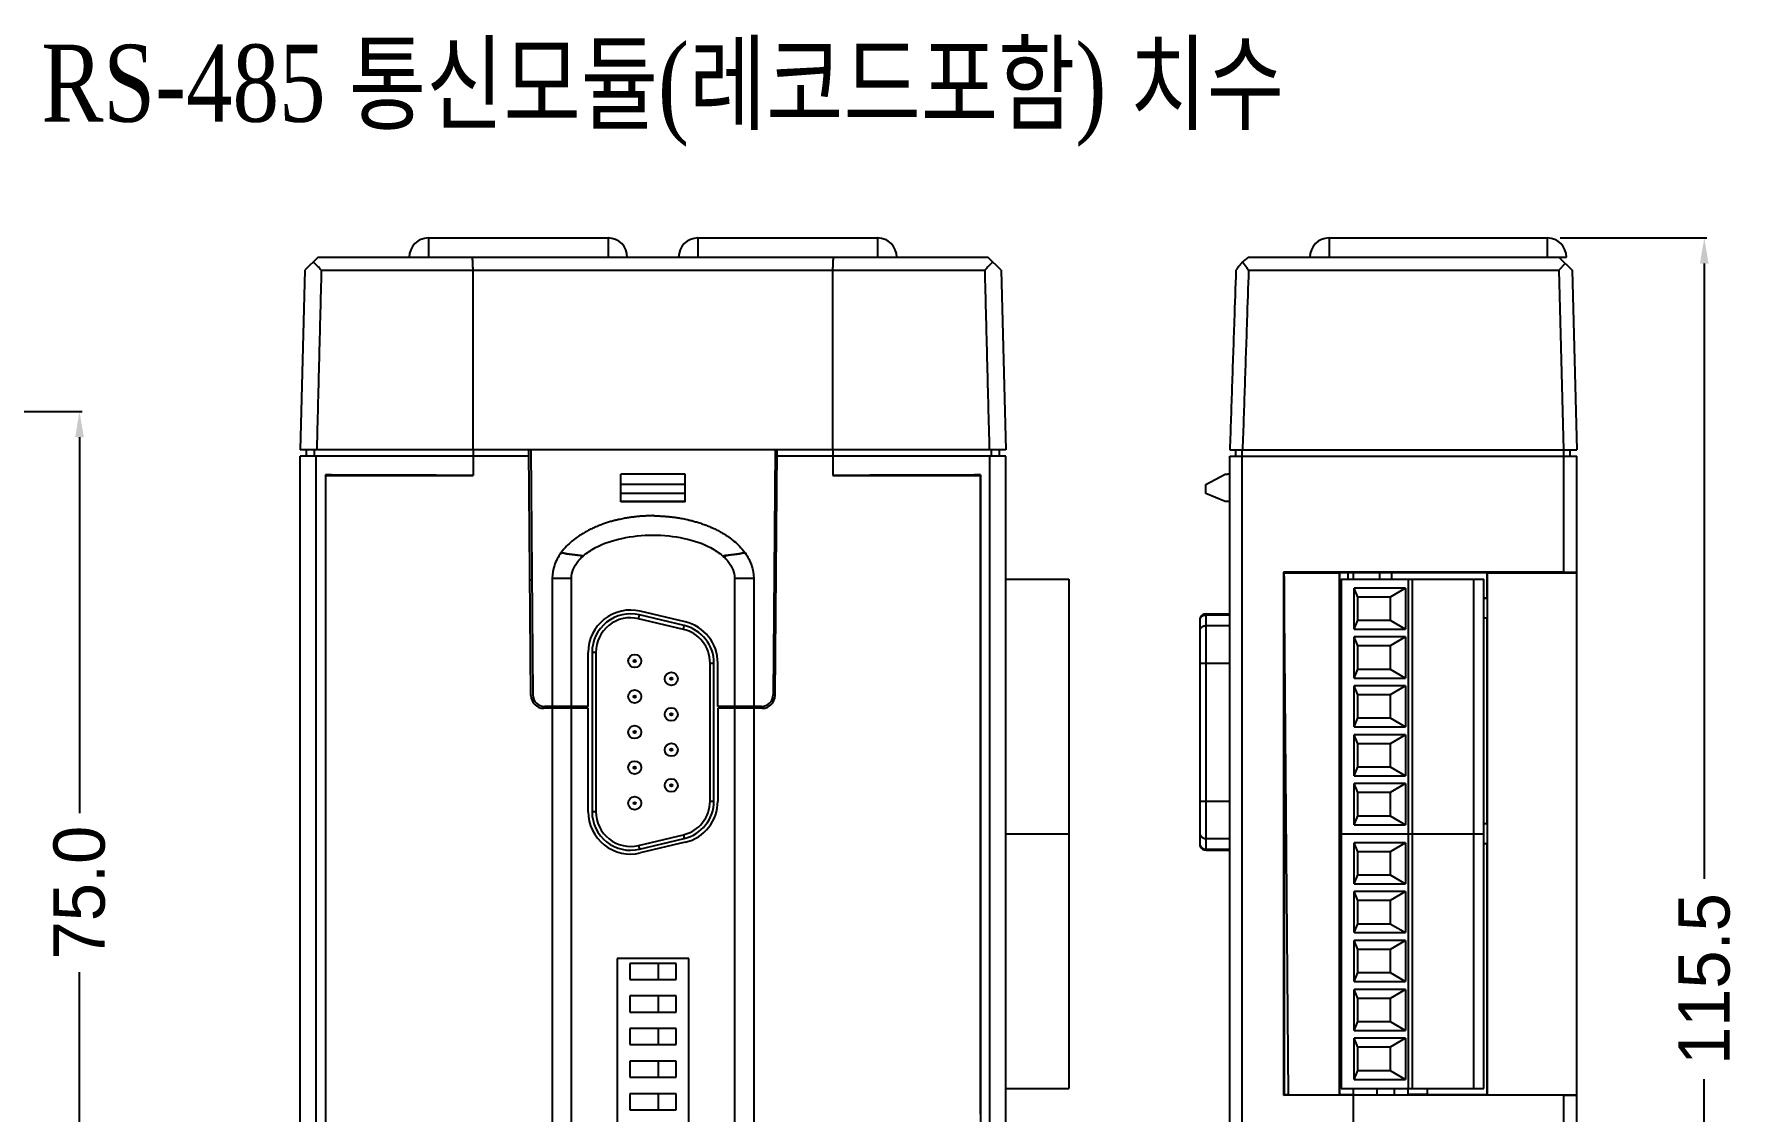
# Model space of a CAD drawing. Header units: millimetres. Extents: x 54 to 1685, y 68 to 1015.
# Drawn here: x 1331 to 1463.7, y 683.2 to 767.2 of the extents above; entities that cross this region are included whole.
import ezdxf

# ---------------------------------------------------------------- set-up
doc = ezdxf.new("R2010")
doc.units = ezdxf.units.MM
doc.linetypes.add('DASHED2', pattern=[9.525, 6.35, -3.175])
doc.styles.add('SS', font='batang.ttc', dxfattribs={"width": 0.8})
doc.styles.get("Standard").update_dxf_attribs({"font": 'BareunDotumPro1.ttf'})
doc.dimstyles.get("Standard").update_dxf_attribs({"dimtxt": 4, "dimasz": 2, "dimexe": 0.2, "dimexo": 1, "dimgap": 0.09, "dimtad": 0, "dimtoh": 1, "dimdec": 1, "dimzin": 0, "dimdsep": 46, "dimtxsty": 'Standard', "dimcen": -3, "dimadec": 0, "dimazin": 0, "dimtfac": 1, "dimtdec": 1, "dimtofl": 0, "dimtmove": 0, "dimatfit": 3, "dimfxl": 0, "dimtolj": 1, "dimtzin": 0, "dimarcsym": 0})

# ---------------------------------------------------------------- blocks, each defined once
blk = doc.blocks.new('*D18')
at = {"color": 0, "lineweight": -2}
for p, q in [((1449.88, 751.27), (1461.32, 751.27)), ((1461.12, 749.27), (1461.12, 701.32)), ((1461.12, 637.77), (1461.12, 685.71)), ((1457.18, 635.77), (1461.32, 635.77))]:
    blk.add_line(p, q, dxfattribs=at)
at = {"color": 0}
for points in [[(1461.45, 749.27), (1460.78, 749.27), (1461.12, 751.27)], [(1460.78, 637.77), (1461.45, 637.77), (1461.12, 635.77)]]:
    blk.add_solid(points, dxfattribs=at)
at = {"layer": 'Defpoints', "color": 0}
for p in [(1448.88, 751.27), (1456.18, 635.77), (1461.12, 635.77)]:
    blk.add_point(p, dxfattribs=at)
at = {"color": 0, "linetype": 'DASHED2', "insert": (1461.12, 693.52), "char_height": 4, "attachment_point": 5, "rotation": 90}
blk.add_mtext('\\A1;115.5', dxfattribs=at)
blk = doc.blocks.new('*D25')
at = {"color": 0, "lineweight": -2}
for p, q in [((1268.16, 737.74), (1334.69, 737.74)), ((1334.49, 735.74), (1334.49, 706.44)), ((1334.49, 664.77), (1334.49, 694.07)), ((1268.05, 662.77), (1334.69, 662.77))]:
    blk.add_line(p, q, dxfattribs=at)
at = {"color": 0}
for points in [[(1334.83, 735.74), (1334.16, 735.74), (1334.49, 737.74)], [(1334.16, 664.77), (1334.83, 664.77), (1334.49, 662.77)]]:
    blk.add_solid(points, dxfattribs=at)
at = {"layer": 'Defpoints', "color": 0}
for p in [(1267.16, 737.74), (1267.05, 662.77), (1334.49, 662.77)]:
    blk.add_point(p, dxfattribs=at)
at = {"color": 0, "linetype": 'DASHED2', "insert": (1334.49, 700.26), "char_height": 4, "attachment_point": 5, "rotation": 90}
blk.add_mtext('\\A1;75.0', dxfattribs=at)

msp = doc.modelspace()

# ---------------------------------------------------------------- linework, layer by layer
at = {"color": 7, "linetype": 'Continuous'}
for p, q in [((1361.688, 751.266), (1375.688, 751.266)), ((1361.688, 751.266), (1361.688, 749.766)), ((1375.688, 751.266), (1375.688, 749.766)), ((1382.688, 751.266), (1396.688, 751.266)), ((1382.688, 751.266), (1382.688, 749.766)), ((1396.688, 751.266), (1396.688, 749.766)), ((1431.877, 751.266), (1448.877, 751.266)), ((1431.877, 751.266), (1431.877, 749.766)), ((1448.877, 751.266), (1448.877, 749.766)), ((1353.081, 749.766), (1352.055, 748.767)), ((1353.081, 749.766), (1405.296, 749.766)), ((1406.322, 748.767), (1405.296, 749.766)), ((1425.608, 749.766), (1450.377, 749.766)), ((1449.785, 749.766), (1450.811, 748.767)), ((1450.284, 749.279), (1449.785, 748.767)), ((1352.055, 748.767), (1351.688, 734.766)), ((1353.34, 748.766), (1405.037, 748.766)), ((1365.184, 734.766), (1365.169, 748.767)), ((1393.193, 734.766), (1393.208, 748.767)), ((1406.322, 748.767), (1406.688, 734.766)), ((1425.608, 748.767), (1449.785, 748.767)), ((1449.785, 748.767), (1450.151, 734.766)), ((1450.811, 748.767), (1451.177, 734.766)), ((1406.688, 734.766), (1351.688, 734.766)), ((1352.188, 734.266), (1352.188, 734.766)), ((1352.818, 734.266), (1352.818, 734.766)), ((1365.163, 734.766), (1365.163, 734.266)), ((1369.68, 715.607), (1369.513, 734.766)), ((1369.664, 734.766), (1369.831, 715.658)), ((1388.713, 734.766), (1388.546, 715.658)), ((1388.697, 715.607), (1388.864, 734.766)), ((1393.214, 734.766), (1393.214, 734.266)), ((1405.559, 734.266), (1405.559, 734.766)), ((1406.188, 734.266), (1406.188, 734.766)), ((1424.141, 734.766), (1451.177, 734.766)), ((1424.615, 734.266), (1424.615, 734.766)), ((1425.098, 671.466), (1425.098, 734.766)), ((1450.177, 725.218), (1450.177, 734.766)), ((1450.677, 734.266), (1450.677, 734.766)), ((1351.688, 671.466), (1351.688, 734.266)), ((1369.517, 734.266), (1351.688, 734.266)), ((1352.948, 672.015), (1352.948, 734.266)), ((1365.184, 734.266), (1365.184, 732.766)), ((1406.688, 734.266), (1388.86, 734.266)), ((1393.193, 734.266), (1393.193, 732.766)), ((1405.429, 672.015), (1405.429, 734.266)), ((1406.688, 671.466), (1406.688, 734.266)), ((1424.132, 672.015), (1424.132, 734.266)), ((1424.132, 734.266), (1451.177, 734.266)), ((1451.177, 635.766), (1451.177, 734.266)), ((1353.654, 732.8), (1353.654, 672.159)), ((1353.688, 732.766), (1353.654, 732.8)), ((1353.688, 672.177), (1353.688, 732.766)), ((1353.688, 732.766), (1365.184, 732.766)), ((1381.688, 732.866), (1376.688, 732.866)), ((1376.688, 730.696), (1376.688, 732.866)), ((1381.688, 732.066), (1376.688, 732.066)), ((1381.688, 730.696), (1381.688, 732.866)), ((1393.193, 732.766), (1404.688, 732.766)), ((1404.688, 732.766), (1404.723, 732.8)), ((1404.688, 732.766), (1404.688, 683.006)), ((1404.723, 732.8), (1404.723, 672.159)), ((1422.277, 732.066), (1423.777, 732.866)), ((1422.277, 731.366), (1422.277, 732.066)), ((1423.777, 732.866), (1423.984, 732.866)), ((1381.688, 731.366), (1376.688, 731.366)), ((1381.688, 730.74), (1376.688, 730.74)), ((1381.688, 730.696), (1376.688, 730.696)), ((1423.777, 730.74), (1422.277, 731.366)), ((1424.132, 730.734), (1423.777, 730.74)), ((1428.337, 725.218), (1428.337, 684.474)), ((1450.177, 725.218), (1428.337, 725.218)), ((1428.337, 725.218), (1428.369, 725.186)), ((1428.724, 684.506), (1428.369, 725.186)), ((1428.369, 725.186), (1432.677, 725.186)), ((1432.677, 684.506), (1432.677, 725.186)), ((1432.695, 725.169), (1432.677, 725.186)), ((1433.291, 725.169), (1432.695, 725.169)), ((1432.695, 725.169), (1432.695, 723.204)), ((1433.29, 725.192), (1442.864, 725.192)), ((1433.291, 725.169), (1433.29, 725.192)), ((1433.342, 725.192), (1433.345, 724.686)), ((1433.777, 724.686), (1433.777, 725.192)), ((1435.813, 725.192), (1435.81, 724.686)), ((1436.742, 725.192), (1436.745, 724.686)), ((1442.864, 725.192), (1442.864, 725.169)), ((1444.21, 725.169), (1442.864, 725.169)), ((1444.227, 725.186), (1444.21, 725.169)), ((1444.21, 723.204), (1444.21, 725.169)), ((1444.227, 684.506), (1444.227, 725.186)), ((1444.227, 725.186), (1451.177, 725.186)), ((1451.177, 725.21), (1450.177, 725.218)), ((1369.601, 724.616), (1369.752, 724.616)), ((1371.338, 724.766), (1371.338, 714.766)), ((1371.338, 724.766), (1372.838, 724.766)), ((1372.838, 714.766), (1372.838, 724.766)), ((1385.538, 724.766), (1385.538, 714.766)), ((1385.538, 724.766), (1387.038, 724.766)), ((1387.038, 724.766), (1387.038, 714.766)), ((1388.624, 724.616), (1388.776, 724.616)), ((1406.688, 724.686), (1411.588, 724.686)), ((1411.588, 724.686), (1411.588, 685.006)), ((1428.372, 724.886), (1428.372, 684.509)), ((1432.827, 724.686), (1432.827, 685.006)), ((1432.827, 724.686), (1443.927, 724.686)), ((1433.827, 720.786), (1433.827, 723.986)), ((1437.827, 723.986), (1433.827, 723.986)), ((1434.127, 723.286), (1433.827, 723.986)), ((1437.827, 723.986), (1436.627, 723.286)), ((1437.827, 723.986), (1437.827, 720.786)), ((1438.077, 685.006), (1438.077, 724.686)), ((1438.377, 685.006), (1438.377, 724.686)), ((1443.127, 724.686), (1443.127, 685.006)), ((1443.927, 685.006), (1443.927, 724.686)), ((1432.686, 723.195), (1432.695, 723.204)), ((1432.686, 721.677), (1432.686, 723.195)), ((1432.827, 723.195), (1432.686, 723.195)), ((1432.695, 723.204), (1432.827, 723.204)), ((1434.127, 721.486), (1434.127, 723.286)), ((1436.627, 723.286), (1434.127, 723.286)), ((1436.627, 723.286), (1436.627, 721.486)), ((1443.927, 723.204), (1444.21, 723.204)), ((1444.219, 723.195), (1443.927, 723.195)), ((1444.219, 723.195), (1444.21, 723.204)), ((1444.219, 721.677), (1444.219, 723.195)), ((1378.061, 721.6), (1378.13, 721.892)), ((1381.561, 720.771), (1378.061, 721.6)), ((1381.63, 721.063), (1378.13, 721.892)), ((1381.699, 721.355), (1378.199, 722.184)), ((1381.561, 720.771), (1381.63, 721.063)), ((1421.829, 703.86), (1421.829, 721.673)), ((1422.287, 703.56), (1422.287, 721.973)), ((1422.287, 721.973), (1424.132, 721.973)), ((1422.287, 721.892), (1424.132, 721.892)), ((1422.287, 721.063), (1424.132, 721.063)), ((1432.686, 721.677), (1432.827, 721.677)), ((1432.695, 721.668), (1432.686, 721.677)), ((1432.695, 721.668), (1432.696, 705.615)), ((1432.695, 721.668), (1432.827, 721.668)), ((1433.827, 720.786), (1434.127, 721.486)), ((1434.127, 721.486), (1436.627, 721.486)), ((1436.627, 721.486), (1437.827, 720.786)), ((1443.927, 721.677), (1444.219, 721.677)), ((1443.927, 721.668), (1444.21, 721.668)), ((1444.208, 705.615), (1444.21, 721.668)), ((1444.219, 721.677), (1444.21, 721.668)), ((1432.695, 720.491), (1432.827, 720.491)), ((1432.695, 720.468), (1432.827, 720.468)), ((1433.827, 720.786), (1437.827, 720.786)), ((1437.827, 720.176), (1433.827, 720.176)), ((1434.127, 719.476), (1433.827, 720.176)), ((1433.827, 716.976), (1433.827, 720.176)), ((1437.827, 720.176), (1436.627, 719.476)), ((1437.827, 720.176), (1437.827, 716.976)), ((1374.138, 714.766), (1374.138, 718.973)), ((1374.438, 718.973), (1374.438, 706.56)), ((1374.738, 718.973), (1374.438, 718.973)), ((1374.738, 718.973), (1374.738, 706.56)), ((1432.695, 719.587), (1432.827, 719.587)), ((1432.827, 718.876), (1432.695, 718.876)), ((1436.627, 719.476), (1434.127, 719.476)), ((1434.127, 717.676), (1434.127, 719.476)), ((1436.627, 719.476), (1436.627, 717.676)), ((1383.638, 707.389), (1383.638, 718.144)), ((1383.638, 718.144), (1383.938, 718.144)), ((1383.938, 707.389), (1383.938, 718.144)), ((1384.238, 714.766), (1384.238, 718.144)), ((1421.829, 718.144), (1424.132, 718.144)), ((1432.827, 718.276), (1432.696, 718.276)), ((1432.696, 718.109), (1432.827, 718.109)), ((1433.827, 716.976), (1434.127, 717.676)), ((1434.127, 717.676), (1436.627, 717.676)), ((1436.627, 717.676), (1437.827, 716.976)), ((1433.827, 716.976), (1437.827, 716.976)), ((1437.827, 716.366), (1433.827, 716.366)), ((1434.127, 715.666), (1433.827, 716.366)), ((1433.827, 713.166), (1433.827, 716.366)), ((1437.827, 716.366), (1436.627, 715.666)), ((1437.827, 716.366), (1437.827, 713.166)), ((1374.138, 714.616), (1370.68, 714.616)), ((1374.138, 714.766), (1370.731, 714.766)), ((1371.188, 714.616), (1371.187, 714.766)), ((1371.338, 714.616), (1371.338, 640.766)), ((1372.838, 642.266), (1372.838, 714.616)), ((1372.913, 714.766), (1372.913, 714.616)), ((1374.138, 706.56), (1374.138, 714.616)), ((1387.646, 714.766), (1384.238, 714.766)), ((1384.238, 714.616), (1384.238, 707.389)), ((1387.697, 714.616), (1384.238, 714.616)), ((1385.463, 714.616), (1385.463, 714.766)), ((1385.538, 714.616), (1385.538, 642.266)), ((1387.038, 714.616), (1387.038, 640.766)), ((1387.188, 714.616), (1387.19, 714.766)), ((1432.827, 715.066), (1432.696, 715.066)), ((1432.827, 714.466), (1432.696, 714.466)), ((1436.627, 715.666), (1434.127, 715.666)), ((1434.127, 713.866), (1434.127, 715.666)), ((1436.627, 715.666), (1436.627, 713.866)), ((1433.827, 713.166), (1434.127, 713.866)), ((1433.827, 713.166), (1437.827, 713.166)), ((1434.127, 713.866), (1436.627, 713.866)), ((1436.627, 713.866), (1437.827, 713.166)), ((1433.827, 709.356), (1433.827, 712.556)), ((1437.827, 712.556), (1433.827, 712.556)), ((1434.127, 711.856), (1433.827, 712.556)), ((1434.127, 710.056), (1434.127, 711.856)), ((1436.627, 711.856), (1434.127, 711.856)), ((1437.827, 712.556), (1436.627, 711.856)), ((1436.627, 711.856), (1436.627, 710.056)), ((1437.827, 712.556), (1437.827, 709.356)), ((1432.827, 711.256), (1432.696, 711.256)), ((1432.827, 710.656), (1432.696, 710.656)), ((1433.827, 709.356), (1434.127, 710.056)), ((1433.827, 709.356), (1437.827, 709.356)), ((1434.127, 710.056), (1436.627, 710.056)), ((1436.627, 710.056), (1437.827, 709.356)), ((1437.827, 708.746), (1433.827, 708.746)), ((1434.127, 708.046), (1433.827, 708.746)), ((1433.827, 705.546), (1433.827, 708.746)), ((1436.627, 708.046), (1434.127, 708.046)), ((1434.127, 706.246), (1434.127, 708.046)), ((1437.827, 708.746), (1436.627, 708.046)), ((1436.627, 708.046), (1436.627, 706.246)), ((1437.827, 708.746), (1437.827, 705.546)), ((1374.738, 706.56), (1374.438, 706.56)), ((1383.638, 707.389), (1383.938, 707.389)), ((1421.829, 707.389), (1424.132, 707.389)), ((1432.827, 707.446), (1432.696, 707.446)), ((1432.827, 706.846), (1432.696, 706.846)), ((1432.686, 705.605), (1432.696, 705.615)), ((1432.686, 705.605), (1432.686, 704.087)), ((1432.827, 705.605), (1432.686, 705.605)), ((1432.696, 705.946), (1432.827, 705.946)), ((1432.827, 705.615), (1432.696, 705.615)), ((1433.827, 705.546), (1434.127, 706.246)), ((1433.827, 705.546), (1437.827, 705.546)), ((1434.127, 706.246), (1436.627, 706.246)), ((1436.627, 706.246), (1437.827, 705.546)), ((1444.208, 705.615), (1443.927, 705.615)), ((1444.219, 705.605), (1443.927, 705.605)), ((1444.208, 705.615), (1444.219, 705.605)), ((1444.219, 704.087), (1444.219, 705.605)), ((1378.061, 703.932), (1381.561, 704.761)), ((1378.061, 703.932), (1378.13, 703.64)), ((1378.13, 703.64), (1381.63, 704.469)), ((1381.699, 704.177), (1378.199, 703.349)), ((1381.561, 704.761), (1381.63, 704.469)), ((1406.688, 704.846), (1411.588, 704.846)), ((1422.287, 704.469), (1424.132, 704.469)), ((1432.686, 704.087), (1432.827, 704.087)), ((1432.686, 704.087), (1432.697, 704.077)), ((1432.697, 704.077), (1432.698, 684.527)), ((1432.697, 704.077), (1432.827, 704.077)), ((1432.827, 704.846), (1443.927, 704.846)), ((1437.827, 704.146), (1433.827, 704.146)), ((1434.127, 703.446), (1433.827, 704.146)), ((1433.827, 700.946), (1433.827, 704.146)), ((1437.827, 704.146), (1436.627, 703.446)), ((1437.827, 704.146), (1437.827, 700.946)), ((1443.927, 704.087), (1444.219, 704.087)), ((1443.927, 704.077), (1444.208, 704.077)), ((1444.207, 684.527), (1444.208, 704.077)), ((1444.219, 704.087), (1444.208, 704.077)), ((1422.287, 703.64), (1424.132, 703.64)), ((1422.287, 703.56), (1424.132, 703.56)), ((1432.827, 702.846), (1432.697, 702.846)), ((1436.627, 703.446), (1434.127, 703.446)), ((1434.127, 701.646), (1434.127, 703.446)), ((1436.627, 703.446), (1436.627, 701.646)), ((1432.827, 702.246), (1432.697, 702.246)), ((1433.827, 700.946), (1434.127, 701.646)), ((1434.127, 701.646), (1436.627, 701.646)), ((1436.627, 701.646), (1437.827, 700.946)), ((1433.827, 700.946), (1437.827, 700.946)), ((1433.827, 697.136), (1433.827, 700.336)), ((1437.827, 700.336), (1433.827, 700.336)), ((1434.127, 699.636), (1433.827, 700.336)), ((1437.827, 700.336), (1436.627, 699.636)), ((1437.827, 700.336), (1437.827, 697.136)), ((1432.827, 699.036), (1432.697, 699.036)), ((1434.127, 697.836), (1434.127, 699.636)), ((1436.627, 699.636), (1434.127, 699.636)), ((1436.627, 699.636), (1436.627, 697.836)), ((1432.827, 698.436), (1432.697, 698.436)), ((1433.827, 697.136), (1434.127, 697.836)), ((1433.827, 697.136), (1437.827, 697.136)), ((1434.127, 697.836), (1436.627, 697.836)), ((1436.627, 697.836), (1437.827, 697.136)), ((1437.827, 696.526), (1433.827, 696.526)), ((1434.127, 695.826), (1433.827, 696.526)), ((1433.827, 693.326), (1433.827, 696.526)), ((1436.627, 695.826), (1434.127, 695.826)), ((1434.127, 694.026), (1434.127, 695.826)), ((1437.827, 696.526), (1436.627, 695.826)), ((1436.627, 695.826), (1436.627, 694.026)), ((1437.827, 696.526), (1437.827, 693.326)), ((1376.388, 695.116), (1376.388, 680.416)), ((1381.988, 695.116), (1376.388, 695.116)), ((1377.388, 694.741), (1377.388, 693.491)), ((1380.988, 694.741), (1377.388, 694.741)), ((1379.588, 694.741), (1379.588, 693.491)), ((1380.988, 693.491), (1380.988, 694.741)), ((1381.988, 680.416), (1381.988, 695.116)), ((1432.697, 695.316), (1432.827, 695.316)), ((1432.827, 695.226), (1432.697, 695.226)), ((1432.827, 694.626), (1432.697, 694.626)), ((1377.388, 693.491), (1380.988, 693.491)), ((1433.827, 693.326), (1434.127, 694.026)), ((1433.827, 693.326), (1437.827, 693.326)), ((1434.127, 694.026), (1436.627, 694.026)), ((1436.627, 694.026), (1437.827, 693.326)), ((1377.388, 692.201), (1377.388, 690.951)), ((1380.988, 692.201), (1377.388, 692.201)), ((1379.588, 692.201), (1379.588, 690.951)), ((1380.988, 690.951), (1380.988, 692.201)), ((1437.827, 692.716), (1433.827, 692.716)), ((1434.127, 692.016), (1433.827, 692.716)), ((1433.827, 689.516), (1433.827, 692.716)), ((1436.627, 692.016), (1434.127, 692.016)), ((1434.127, 690.216), (1434.127, 692.016)), ((1437.827, 692.716), (1436.627, 692.016)), ((1436.627, 692.016), (1436.627, 690.216)), ((1437.827, 692.716), (1437.827, 689.516)), ((1377.388, 690.951), (1380.988, 690.951)), ((1432.827, 691.416), (1432.698, 691.416)), ((1432.827, 690.816), (1432.698, 690.816)), ((1377.388, 689.661), (1377.388, 688.411)), ((1380.988, 689.661), (1377.388, 689.661)), ((1379.588, 689.661), (1379.588, 688.411)), ((1380.988, 688.411), (1380.988, 689.661)), ((1433.827, 689.516), (1434.127, 690.216)), ((1433.827, 689.516), (1437.827, 689.516)), ((1434.127, 690.216), (1436.627, 690.216)), ((1436.627, 690.216), (1437.827, 689.516)), ((1377.388, 688.411), (1380.988, 688.411)), ((1433.827, 685.706), (1433.827, 688.906)), ((1437.827, 688.906), (1433.827, 688.906)), ((1434.127, 688.206), (1433.827, 688.906)), ((1434.127, 686.406), (1434.127, 688.206)), ((1436.627, 688.206), (1434.127, 688.206)), ((1437.827, 688.906), (1436.627, 688.206)), ((1436.627, 688.206), (1436.627, 686.406)), ((1437.827, 688.906), (1437.827, 685.706)), ((1377.388, 687.121), (1377.388, 685.871)), ((1380.988, 687.121), (1377.388, 687.121)), ((1379.588, 687.121), (1379.588, 685.871)), ((1380.988, 685.871), (1380.988, 687.121)), ((1432.827, 687.606), (1432.698, 687.606)), ((1432.827, 687.006), (1432.698, 687.006)), ((1377.388, 685.871), (1380.988, 685.871)), ((1433.827, 685.706), (1434.127, 686.406)), ((1433.827, 685.706), (1437.827, 685.706)), ((1434.127, 686.406), (1436.627, 686.406)), ((1436.627, 686.406), (1437.827, 685.706)), ((1377.388, 684.581), (1377.388, 683.331)), ((1380.988, 684.581), (1377.388, 684.581)), ((1379.588, 684.581), (1379.588, 683.331)), ((1380.988, 683.331), (1380.988, 684.581)), ((1406.688, 685.006), (1411.588, 685.006)), ((1428.337, 684.474), (1428.372, 684.509)), ((1450.177, 684.474), (1428.337, 684.474)), ((1428.724, 684.509), (1428.372, 684.509)), ((1428.724, 684.506), (1432.677, 684.506)), ((1432.677, 684.506), (1432.698, 684.527)), ((1432.698, 684.527), (1433.777, 684.527)), ((1432.827, 685.006), (1443.927, 685.006)), ((1433.777, 672.266), (1433.777, 685.006)), ((1435.602, 685.006), (1435.6, 684.527)), ((1436.953, 685.006), (1436.955, 684.527)), ((1438.007, 685.006), (1438.007, 684.527)), ((1438.007, 684.527), (1438.019, 684.515)), ((1438.019, 685.006), (1438.019, 684.515)), ((1439.536, 684.515), (1438.019, 684.515)), ((1439.536, 684.515), (1439.536, 685.006)), ((1439.548, 684.527), (1439.536, 684.515)), ((1439.548, 684.527), (1439.548, 685.006)), ((1439.548, 684.527), (1444.207, 684.527)), ((1444.227, 684.506), (1444.207, 684.527)), ((1444.227, 684.506), (1451.177, 684.506)), ((1450.177, 684.474), (1451.177, 684.483)), ((1450.177, 635.766), (1450.177, 684.474)), ((1377.388, 683.331), (1380.988, 683.331))]:
    msp.add_line(p, q, dxfattribs=at)
for centre, radius in [((1377.768, 718.306), 0.51), ((1377.768, 718.306), 0.09), ((1380.608, 716.916), 0.51), ((1377.768, 715.536), 0.51), ((1380.608, 716.916), 0.09), ((1377.768, 715.536), 0.09), ((1380.608, 714.146), 0.51), ((1377.768, 712.766), 0.51), ((1380.608, 714.146), 0.09), ((1377.768, 712.766), 0.09), ((1380.608, 711.386), 0.51), ((1377.768, 709.996), 0.51), ((1380.608, 711.386), 0.09), ((1377.768, 709.996), 0.09), ((1380.608, 708.616), 0.51), ((1380.608, 708.616), 0.09), ((1377.768, 707.226), 0.51), ((1377.768, 707.226), 0.09)]:
    msp.add_circle(centre, radius, dxfattribs=at)
for centre, radius, start, end in [((1361.688, 749.766), 1.5, 90, 180), ((1375.688, 749.766), 1.5, 0, 90), ((1382.688, 749.766), 1.5, 90, 180), ((1396.688, 749.766), 1.5, 0, 90), ((1431.877, 749.766), 1.5, 90, 180), ((1448.877, 749.766), 1.5, 0, 90), ((1423.984, 732.466), 0.4, 67.54294, 90), ((1377.438, 718.973), 3.3, 76.67547, 180), ((1377.438, 718.973), 3, 76.67547, 180), ((1377.438, 718.973), 2.7, 76.67547, 180), ((1380.938, 718.144), 3, 0, 76.67547), ((1380.938, 718.144), 3.3, 0, 76.67547), ((1422.287, 721.473), 0.5, 90, 156.42182), ((1380.938, 718.144), 2.7, 0, 76.67547), ((1370.68, 715.616), 1, 180.5, 270), ((1370.731, 715.666), 0.9, 180.5, 270), ((1387.646, 715.666), 0.9, 270, 359.5), ((1387.697, 715.616), 1, 270, 359.5), ((1377.438, 706.56), 3.3, 180, 283.32453), ((1377.438, 706.56), 3, 180, 283.32453), ((1377.438, 706.56), 2.7, 180, 283.32453), ((1380.938, 707.389), 2.7, 283.32453, 0), ((1380.938, 707.389), 3, 283.32453, 0), ((1380.938, 707.389), 3.3, 283.32453, 0), ((1422.287, 704.06), 0.5, 203.57818, 270)]:
    msp.add_arc(centre, radius, start, end, dxfattribs=at)
for points, knots in [([(1353.34, 748.767), (1353.271, 748.838), (1353.132, 748.98), (1352.924, 749.194), (1352.785, 749.338), (1352.715, 749.409)], [0, 0, 0, 0, 0.29745042, 0.59636416, 0.89672772, 0.89672772, 0.89672772, 0.89672772]), ([(1365.169, 748.767), (1365.164, 748.877), (1365.154, 749.099), (1365.14, 749.432), (1365.13, 749.655), (1365.125, 749.766)], [0, 0, 0, 0, 0.332818, 0.6663492, 1.0005936, 1.0005936, 1.0005936, 1.0005936]), ([(1393.208, 748.767), (1393.213, 748.877), (1393.223, 749.099), (1393.237, 749.432), (1393.247, 749.655), (1393.251, 749.766)], [0, 0, 0, 0, 0.3328179, 0.6663492, 1.0005936, 1.0005936, 1.0005936, 1.0005936]), ([(1405.662, 749.41), (1405.592, 749.338), (1405.453, 749.194), (1405.245, 748.98), (1405.106, 748.837), (1405.037, 748.766)], [0, 0, 0, 0, 0.30036077, 0.59927279, 0.89675924, 0.89675924, 0.89675924, 0.89675924]), ([(1425.133, 749.41), (1425.075, 749.338), (1424.96, 749.194), (1424.787, 748.98), (1424.673, 748.837), (1424.615, 748.766)], [0, 0, 0, 0, 0.27657024, 0.55172519, 0.82545028, 0.82545028, 0.82545028, 0.82545028]), ([(1425.608, 749.766), (1425.555, 749.726), (1425.45, 749.647), (1425.291, 749.528), (1425.186, 749.449), (1425.133, 749.41)], [0, 0, 0, 0, 0.19840964, 0.39651702, 0.59429643, 0.59429643, 0.59429643, 0.59429643]), ([(1425.608, 748.767), (1425.555, 748.838), (1425.45, 748.981), (1425.291, 749.195), (1425.186, 749.338), (1425.133, 749.41)], [0, 0, 0, 0, 0.26651603, 0.53305854, 0.79962755, 0.79962755, 0.79962755, 0.79962755]), ([(1353.34, 748.766), (1353.3, 747.212), (1353.22, 744.102), (1353.1, 739.436), (1353.02, 736.323), (1352.98, 734.766)], [0, 0, 0, 0, 4.6642044, 9.3325277, 14.0048985, 14.0048985, 14.0048985, 14.0048985]), ([(1405.037, 748.766), (1405.077, 747.212), (1405.157, 744.102), (1405.277, 739.436), (1405.357, 736.323), (1405.397, 734.766)], [0, 0, 0, 0, 4.6642568, 9.3325617, 14.0049136, 14.0049136, 14.0049136, 14.0049136]), ([(1424.615, 748.766), (1424.571, 747.442), (1424.469, 744.431), (1424.311, 739.765), (1424.197, 736.422), (1424.141, 734.766)], [0, 0, 0, 0, 3.9742675, 9.0387143, 14.00832, 14.00832, 14.00832, 14.00832]), ([(1425.608, 748.767), (1425.563, 747.443), (1425.461, 744.431), (1425.303, 739.765), (1425.189, 736.422), (1425.132, 734.766)], [0, 0, 0, 0, 3.9743405, 9.0388088, 14.0084357, 14.0084357, 14.0084357, 14.0084357]), ([(1365.184, 732.766), (1363.892, 732.768), (1361.318, 732.773), (1357.474, 732.785), (1354.923, 732.795), (1353.654, 732.8)], [0, 0, 0, 0, 3.8750362, 7.724317, 11.5300189, 11.5300189, 11.5300189, 11.5300189]), ([(1404.723, 732.8), (1403.454, 732.795), (1400.902, 732.785), (1397.059, 732.773), (1394.484, 732.768), (1393.193, 732.766)], [0, 0, 0, 0, 3.8057019, 7.6549827, 11.5300189, 11.5300189, 11.5300189, 11.5300189]), ([(1379.071, 729.616), (1379.061, 729.616), (1379.032, 729.615), (1378.983, 729.615), (1378.924, 729.613), (1378.861, 729.612), (1378.796, 729.61), (1378.731, 729.608), (1378.663, 729.605), (1378.593, 729.602), (1378.518, 729.598), (1378.437, 729.594), (1378.348, 729.588), (1378.249, 729.581), (1378.138, 729.572), (1378.016, 729.561), (1377.882, 729.548), (1377.739, 729.532), (1377.589, 729.513), (1377.433, 729.492), (1377.268, 729.467), (1377.094, 729.439), (1376.907, 729.405), (1376.704, 729.365), (1376.481, 729.317), (1376.231, 729.258), (1375.951, 729.184), (1375.642, 729.093), (1375.317, 728.985), (1374.987, 728.862), (1374.659, 728.726), (1374.329, 728.574), (1373.99, 728.399), (1373.633, 728.191), (1373.25, 727.938), (1372.844, 727.626), (1372.423, 727.237), (1372.161, 726.93), (1372.035, 726.759)], [0, 0, 0, 0, 0.0318888, 0.0860039, 0.1462604, 0.2099874, 0.2748161, 0.3403033, 0.4071698, 0.4768781, 0.5511954, 0.6318678, 0.7206515, 0.8193347, 0.9298088, 1.0533478, 1.1888073, 1.3331182, 1.4842609, 1.641904, 1.8070446, 1.9824472, 2.1713235, 2.3768174, 2.6030315, 2.85681, 3.1459613, 3.472862, 3.8220956, 4.1749507, 4.5283055, 4.8870293, 5.2636637, 5.6726661, 6.1280256, 6.6384532, 7.2085953, 7.8446038, 7.8446038, 7.8446038, 7.8446038]), ([(1379.167, 729.636), (1379.162, 729.634), (1379.152, 729.629), (1379.136, 729.624), (1379.118, 729.62), (1379.1, 729.617), (1379.084, 729.616), (1379.075, 729.616), (1379.071, 729.616)], [0, 0, 0, 0, 0.016541196, 0.033430265, 0.051652775, 0.070374647, 0.088989407, 0.098982471, 0.098982471, 0.098982471, 0.098982471]), ([(1379.195, 729.65), (1379.194, 729.652), (1379.187, 729.658), (1379.179, 729.643), (1379.171, 729.639), (1379.167, 729.636)], [0, 0, 0, 0, 0.006786371, 0.020626261, 0.035938683, 0.035938683, 0.035938683, 0.035938683]), ([(1379.306, 729.616), (1379.301, 729.616), (1379.29, 729.616), (1379.272, 729.618), (1379.252, 729.621), (1379.233, 729.626), (1379.217, 729.633), (1379.202, 729.639), (1379.197, 729.648), (1379.195, 729.65)], [0, 0, 0, 0, 0.01332408, 0.03391546, 0.05386178, 0.07304846, 0.09196696, 0.10954688, 0.11942394, 0.11942394, 0.11942394, 0.11942394]), ([(1379.306, 729.616), (1379.321, 729.615), (1379.356, 729.615), (1379.412, 729.614), (1379.474, 729.613), (1379.539, 729.611), (1379.606, 729.609), (1379.673, 729.607), (1379.743, 729.604), (1379.816, 729.6), (1379.896, 729.596), (1379.982, 729.591), (1380.078, 729.584), (1380.185, 729.576), (1380.304, 729.566), (1380.436, 729.554), (1380.578, 729.538), (1380.729, 729.521), (1380.886, 729.5), (1381.05, 729.476), (1381.225, 729.448), (1381.411, 729.416), (1381.613, 729.377), (1381.835, 729.331), (1382.082, 729.273), (1382.361, 729.202), (1382.67, 729.112), (1383, 729.006), (1383.337, 728.883), (1383.672, 728.746), (1384.008, 728.593), (1384.352, 728.418), (1384.716, 728.209), (1385.104, 727.954), (1385.518, 727.639), (1385.947, 727.245), (1386.215, 726.932), (1386.342, 726.758)], [0, 0, 0, 0, 0.0473168, 0.1045715, 0.1676723, 0.2333353, 0.2997201, 0.36702, 0.4362588, 0.5092495, 0.5878473, 0.6739074, 0.7693103, 0.8759739, 0.9958066, 1.1291452, 1.2730708, 1.4246524, 1.5830865, 1.7486288, 1.9237668, 2.1118621, 2.3162681, 2.5406463, 2.7916382, 3.0774858, 3.4041557, 3.7581337, 4.1180267, 4.4784395, 4.8431573, 5.2247875, 5.6385616, 6.0995984, 6.6175527, 7.1975326, 7.8460298, 7.8460298, 7.8460298, 7.8460298]), ([(1373.766, 726.509), (1374.049, 726.754), (1374.984, 727.359), (1376.828, 727.962), (1379.188, 728.197), (1381.549, 727.962), (1383.393, 727.359), (1384.328, 726.754), (1384.612, 726.508)], [0, 0, 0, 0, 1.1227769, 3.3071106, 5.7504936, 8.1938765, 10.3782102, 11.5022581, 11.5022581, 11.5022581, 11.5022581]), ([(1372.014, 726.729), (1371.799, 726.43), (1371.461, 725.803), (1371.338, 725.099), (1371.338, 724.766)], [0, 0, 0, 0, 1.1044557, 2.1014116, 2.1014116, 2.1014116, 2.1014116]), ([(1372.014, 726.729), (1372.301, 726.683), (1372.875, 726.596), (1373.45, 726.52), (1373.738, 726.485)], [0, 0, 0, 0, 0.8719845, 1.7416456, 1.7416456, 1.7416456, 1.7416456]), ([(1372.035, 726.759), (1372.323, 726.712), (1372.891, 726.624), (1373.461, 726.547), (1373.742, 726.512)], [0, 0, 0, 0, 0.8755278, 1.7240789, 1.7240789, 1.7240789, 1.7240789]), ([(1372.838, 724.766), (1372.838, 725.223), (1373.127, 725.885), (1373.587, 726.352), (1373.738, 726.485)], [0, 0, 0, 0, 1.3700871, 1.9732594, 1.9732594, 1.9732594, 1.9732594]), ([(1384.636, 726.511), (1384.917, 726.546), (1385.486, 726.623), (1386.054, 726.71), (1386.342, 726.758)], [0, 0, 0, 0, 0.8484839, 1.7239475, 1.7239475, 1.7239475, 1.7239475]), ([(1384.64, 726.484), (1384.927, 726.519), (1385.503, 726.595), (1386.077, 726.682), (1386.364, 726.728)], [0, 0, 0, 0, 0.869557, 1.7414566, 1.7414566, 1.7414566, 1.7414566]), ([(1384.64, 726.484), (1384.79, 726.351), (1385.25, 725.885), (1385.538, 725.223), (1385.538, 724.766)], [0, 0, 0, 0, 0.6019174, 1.9720045, 1.9720045, 1.9720045, 1.9720045]), ([(1386.364, 726.728), (1386.578, 726.429), (1386.915, 725.802), (1387.038, 725.098), (1387.038, 724.766)], [0, 0, 0, 0, 1.1030774, 2.0998812, 2.0998812, 2.0998812, 2.0998812]), ([(1421.829, 721.6), (1421.845, 721.634), (1421.884, 721.7), (1421.964, 721.782), (1422.062, 721.845), (1422.172, 721.883), (1422.249, 721.892), (1422.287, 721.892)], [0, 0, 0, 0, 0.11335162, 0.22739258, 0.34213578, 0.45744688, 0.57307422, 0.57307422, 0.57307422, 0.57307422]), ([(1421.829, 720.771), (1421.845, 720.806), (1421.884, 720.871), (1421.964, 720.954), (1422.062, 721.016), (1422.172, 721.054), (1422.249, 721.063), (1422.287, 721.063)], [0, 0, 0, 0, 0.11335162, 0.22739257, 0.34213577, 0.45744687, 0.57307422, 0.57307422, 0.57307422, 0.57307422]), ([(1421.829, 704.761), (1421.845, 704.727), (1421.884, 704.661), (1421.964, 704.579), (1422.062, 704.517), (1422.172, 704.478), (1422.249, 704.469), (1422.287, 704.469)], [0, 0, 0, 0, 0.11335162, 0.22739258, 0.34213578, 0.45744688, 0.57307422, 0.57307422, 0.57307422, 0.57307422]), ([(1421.829, 703.932), (1421.845, 703.898), (1421.884, 703.832), (1421.964, 703.75), (1422.062, 703.688), (1422.172, 703.649), (1422.249, 703.64), (1422.287, 703.64)], [0, 0, 0, 0, 0.11335162, 0.22739257, 0.34213577, 0.45744687, 0.57307422, 0.57307422, 0.57307422, 0.57307422])]:
    msp.add_open_spline(points, degree=3, knots=knots, dxfattribs=at)
for points in [[(1372.035, 726.759), (1372.028, 726.749), (1372.021, 726.739), (1372.014, 726.729)], [(1373.738, 726.485), (1373.747, 726.493), (1373.757, 726.501), (1373.766, 726.509)], [(1373.742, 726.512), (1373.75, 726.511), (1373.758, 726.51), (1373.766, 726.509)], [(1384.612, 726.508), (1384.62, 726.509), (1384.628, 726.51), (1384.636, 726.511)], [(1384.612, 726.508), (1384.621, 726.5), (1384.63, 726.492), (1384.64, 726.484)], [(1386.342, 726.758), (1386.35, 726.748), (1386.357, 726.738), (1386.364, 726.728)]]:
    msp.add_open_spline(points, degree=3, dxfattribs=at)

# ---------------------------------------------------------------- texts
at = {"color": 0, "style": 'SS', "width": 0.8}
msp.add_text('RS-485 통신모듈(레코드포함) 치수', height=6, dxfattribs=at).set_placement((1331.514, 760.328))

# ---------------------------------------------------------------- dimensions: what is measured, and where the dimension line sits
for base, p1, p2, picture, middle in [((1461.116, 635.766), (1448.877, 751.266), (1456.177, 635.766), '*D18', (1461.116, 693.516)), ((1334.492, 662.775), (1267.165, 737.737), (1267.046, 662.775), '*D25', (1334.492, 700.256))]:
    dim = msp.add_linear_dim(base=base, p1=p1, p2=p2, angle=90, dimstyle='Standard')
    dim.commit()
    dim.dimension.update_dxf_attribs({"geometry": picture, "text_midpoint": middle})

doc.saveas('drawing.dxf')
